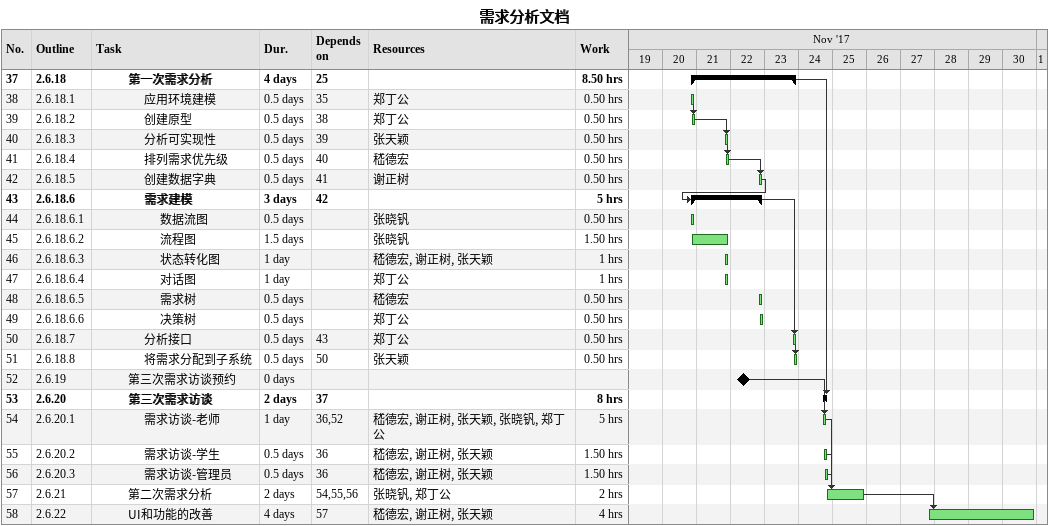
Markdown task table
需求分析文档

| ID | WBS | Task | Duration | Start | Finish | Predecessors | Resources | Work (h) |
|---|---|---|---|---|---|---|---|---|
| 37 | 2.6.18 | **第一次需求分析** | 4d | 2017-11-20 | 2017-11-23 | 25 |  | 8.50 |
| 38 | 2.6.18.1 | 应用环境建模 | 0.5d | 2017-11-20 | 2017-11-20 | 35 | 郑丁公 | 0.50 |
| 39 | 2.6.18.2 | 创建原型 | 0.5d | 2017-11-20 | 2017-11-20 | 38 | 郑丁公 | 0.50 |
| 40 | 2.6.18.3 | 分析可实现性 | 0.5d | 2017-11-21 | 2017-11-21 | 39 | 张天颖 | 0.50 |
| 41 | 2.6.18.4 | 排列需求优先级 | 0.5d | 2017-11-21 | 2017-11-21 | 40 | 嵇德宏 | 0.50 |
| 42 | 2.6.18.5 | 创建数据字典 | 0.5d | 2017-11-22 | 2017-11-22 | 41 | 谢正树 | 0.50 |
| 43 | 2.6.18.6 | **需求建模** | 3d | 2017-11-20 | 2017-11-22 | 42 |  | 5 |
| 44 | 2.6.18.6.1 | 数据流图 | 0.5d | 2017-11-20 | 2017-11-20 |  | 张晓钒 | 0.50 |
| 45 | 2.6.18.6.2 | 流程图 | 1.5d | 2017-11-20 | 2017-11-21 |  | 张晓钒 | 1.50 |
| 46 | 2.6.18.6.3 | 状态转化图 | 1d | 2017-11-21 | 2017-11-21 |  | 嵇德宏, 谢正树, 张天颖 | 1 |
| 47 | 2.6.18.6.4 | 对话图 | 1d | 2017-11-21 | 2017-11-21 |  | 郑丁公 | 1 |
| 48 | 2.6.18.6.5 | 需求树 | 0.5d | 2017-11-22 | 2017-11-22 |  | 嵇德宏 | 0.50 |
| 49 | 2.6.18.6.6 | 决策树 | 0.5d | 2017-11-22 | 2017-11-22 |  | 郑丁公 | 0.50 |
| 50 | 2.6.18.7 | 分析接口 | 0.5d | 2017-11-23 | 2017-11-23 | 43 | 郑丁公 | 0.50 |
| 51 | 2.6.18.8 | 将需求分配到子系统 | 0.5d | 2017-11-23 | 2017-11-23 | 50 | 张天颖 | 0.50 |
| 52 | 2.6.19 | 第三次需求访谈预约 | 0d | 2017-11-22 | 2017-11-22 |  |  |  |
| 53 | 2.6.20 | **第三次需求访谈** | 2d | 2017-11-24 | 2017-11-24 | 37 |  | 8 |
| 54 | 2.6.20.1 | 需求访谈-老师 | 1d | 2017-11-24 | 2017-11-24 | 36, 52 | 嵇德宏, 谢正树, 张天颖, 张晓钒, 郑丁公 | 5 |
| 55 | 2.6.20.2 | 需求访谈-学生 | 0.5d | 2017-11-24 | 2017-11-24 | 36 | 嵇德宏, 谢正树, 张天颖 | 1.50 |
| 56 | 2.6.20.3 | 需求访谈-管理员 | 0.5d | 2017-11-24 | 2017-11-24 | 36 | 嵇德宏, 谢正树, 张天颖 | 1.50 |
| 57 | 2.6.21 | 第二次需求分析 | 2d | 2017-11-24 | 2017-11-25 | 54, 55, 56 | 张晓钒, 郑丁公 | 2 |
| 58 | 2.6.22 | UI和功能的改善 | 4d | 2017-11-27 | 2017-11-30 | 57 | 嵇德宏, 谢正树, 张天颖 | 4 |
